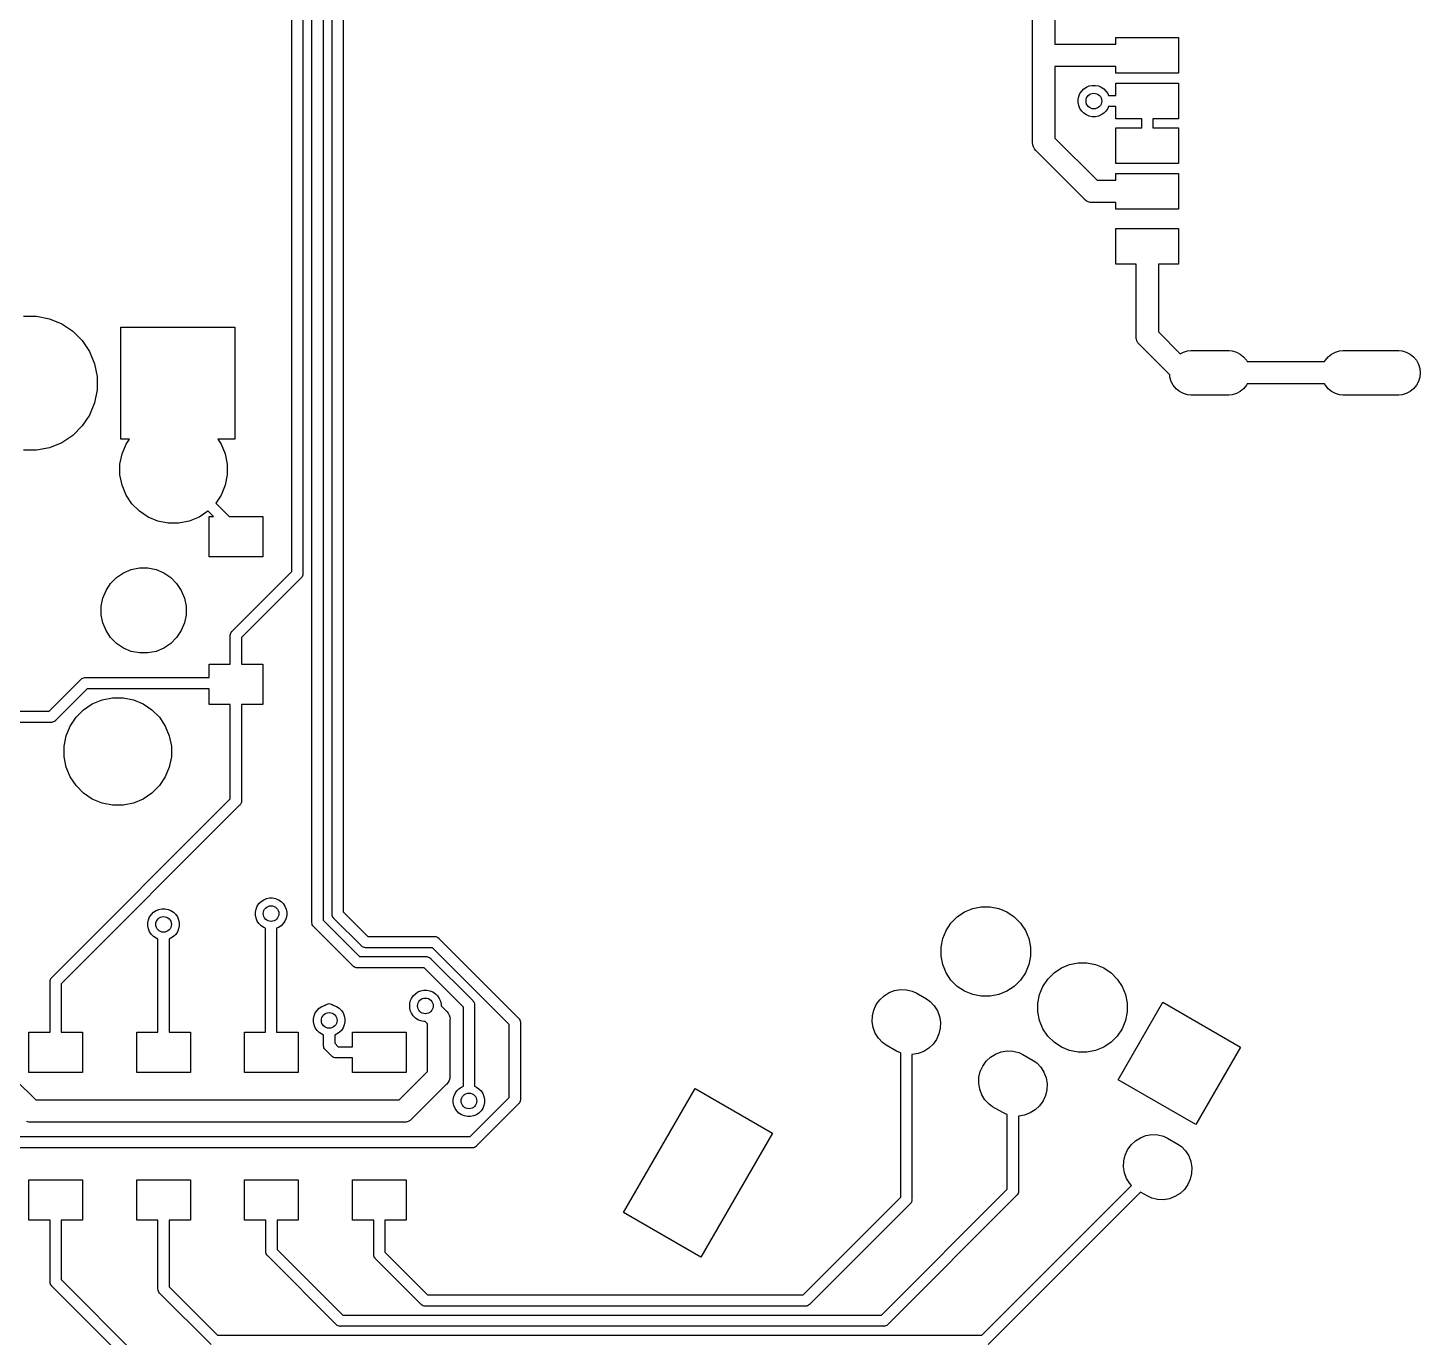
# Model space of a CAD drawing. Extents: x 70 to 347, y -163 to -55.
# Drawn here: x 315.99 to 347.12, y -140.78 to -111.51 of the extents above; entities that cross this region are included whole.
import ezdxf

# ---------------------------------------------------------------- set-up
doc = ezdxf.new("R2010")
doc.units = 0
doc.layers.add('BLACK', color=7, linetype='CONTINUOUS')

msp = doc.modelspace()

# ---------------------------------------------------------------- linework, layer by layer
at = {"layer": 'BLACK', "linetype": 'CONTINUOUS'}
for p, q in [((322.34, -131.506), (322.34, -92.8878)), ((322.59, -92.9334), (322.59, -131.46)), ((322.79, -131.32), (322.79, -93.0871)), ((323.04, -93.1328), (323.04, -131.274)), ((321.89, -123.662), (321.89, -95.7514)), ((322.14, -95.7057), (322.14, -123.708)), ((338.456, -112.166), (338.456, -110.057)), ((338.956, -110.149), (338.956, -111.878)), ((340.322, -111.878), (340.322, -111.728)), ((340.322, -111.728), (341.722, -111.728)), ((341.722, -111.728), (341.722, -112.528)), ((338.956, -111.878), (340.322, -111.878)), ((338.455, -112.178), (338.456, -112.166)), ((338.456, -112.191), (338.455, -112.178)), ((338.456, -114.066), (338.456, -112.191)), ((340.322, -112.378), (338.956, -112.378)), ((338.956, -112.378), (338.956, -113.975)), ((340.322, -112.528), (340.322, -112.378)), ((341.722, -112.528), (340.322, -112.528)), ((339.49, -113.046), (339.516, -112.983)), ((339.516, -112.983), (339.555, -112.925)), ((339.555, -112.925), (339.603, -112.877)), ((339.603, -112.877), (339.661, -112.838)), ((339.661, -112.838), (339.725, -112.812)), ((339.725, -112.812), (339.792, -112.798)), ((339.792, -112.798), (339.861, -112.798)), ((339.861, -112.798), (339.929, -112.812)), ((339.929, -112.812), (339.992, -112.838)), ((339.992, -112.838), (340.05, -112.877)), ((340.05, -112.877), (340.098, -112.925)), ((340.098, -112.925), (340.137, -112.983)), ((340.137, -112.983), (340.154, -113.023)), ((340.154, -113.023), (340.322, -113.023)), ((340.322, -113.023), (340.322, -112.748)), ((340.322, -112.748), (341.722, -112.748)), ((341.722, -112.748), (341.722, -113.548)), ((339.477, -113.114), (339.49, -113.046)), ((339.477, -113.183), (339.477, -113.114)), ((339.49, -113.251), (339.477, -113.183)), ((339.516, -113.314), (339.49, -113.251)), ((339.555, -113.372), (339.516, -113.314)), ((340.137, -113.314), (340.098, -113.372)), ((340.154, -113.273), (340.137, -113.314)), ((340.322, -113.273), (340.154, -113.273)), ((340.322, -113.548), (340.322, -113.273)), ((339.603, -113.42), (339.555, -113.372)), ((339.661, -113.459), (339.603, -113.42)), ((339.725, -113.485), (339.661, -113.459)), ((339.792, -113.498), (339.725, -113.485)), ((339.861, -113.498), (339.792, -113.498)), ((339.929, -113.485), (339.861, -113.498)), ((339.992, -113.459), (339.929, -113.485)), ((340.05, -113.42), (339.992, -113.459)), ((340.098, -113.372), (340.05, -113.42)), ((340.897, -113.548), (340.322, -113.548)), ((340.897, -113.748), (340.897, -113.548)), ((341.722, -113.548), (341.147, -113.548)), ((341.147, -113.548), (341.147, -113.748)), ((340.322, -114.548), (340.322, -113.748)), ((340.322, -113.748), (340.897, -113.748)), ((341.147, -113.748), (341.722, -113.748)), ((341.722, -113.748), (341.722, -114.548)), ((338.455, -114.078), (338.456, -114.066)), ((338.46, -114.127), (338.455, -114.078)), ((338.474, -114.174), (338.46, -114.127)), ((338.498, -114.218), (338.474, -114.174)), ((338.474, -114.174), (338.474, -114.174)), ((338.529, -114.256), (338.498, -114.218)), ((338.538, -114.264), (338.529, -114.256)), ((339.611, -115.337), (338.538, -114.264)), ((338.956, -113.975), (339.9, -114.918)), ((341.722, -114.548), (340.322, -114.548)), ((340.322, -114.918), (340.322, -114.768)), ((340.322, -114.768), (341.722, -114.768)), ((341.722, -114.768), (341.722, -115.568)), ((339.9, -114.918), (340.322, -114.918)), ((339.619, -115.346), (339.611, -115.337)), ((339.657, -115.377), (339.619, -115.346)), ((339.687, -115.394), (339.657, -115.377)), ((339.7, -115.401), (339.687, -115.394)), ((339.748, -115.415), (339.7, -115.401)), ((339.797, -115.42), (339.748, -115.415)), ((339.809, -115.418), (339.797, -115.42)), ((340.322, -115.418), (339.809, -115.418)), ((340.322, -115.568), (340.322, -115.418)), ((341.722, -115.568), (340.322, -115.568)), ((340.322, -116.798), (340.322, -115.998)), ((340.322, -115.998), (341.722, -115.998)), ((341.722, -115.998), (341.722, -116.798)), ((340.772, -116.798), (340.322, -116.798)), ((340.772, -118.4), (340.772, -116.798)), ((341.722, -116.798), (341.272, -116.798)), ((341.272, -116.798), (341.272, -118.308)), ((315.889, -117.956), (316.184, -117.956)), ((316.184, -117.956), (316.474, -118.014)), ((316.474, -118.014), (316.747, -118.127)), ((316.747, -118.127), (316.993, -118.291)), ((316.993, -118.291), (317.202, -118.5)), ((318.064, -120.706), (318.064, -118.206)), ((318.064, -118.206), (320.614, -118.206)), ((320.614, -118.206), (320.614, -120.706)), ((341.272, -118.308), (341.76, -118.796)), ((317.202, -118.5), (317.366, -118.746)), ((340.77, -118.412), (340.772, -118.4)), ((340.775, -118.461), (340.77, -118.412)), ((340.777, -118.466), (340.775, -118.461)), ((340.79, -118.508), (340.777, -118.466)), ((340.813, -118.551), (340.79, -118.508)), ((340.844, -118.59), (340.813, -118.551)), ((340.854, -118.597), (340.844, -118.59)), ((341.524, -119.267), (340.854, -118.597)), ((317.366, -118.746), (317.479, -119.019)), ((341.76, -118.796), (341.829, -118.759)), ((341.829, -118.759), (341.924, -118.731)), ((341.924, -118.731), (341.997, -118.723)), ((341.997, -118.723), (342.846, -118.723)), ((342.846, -118.723), (342.92, -118.731)), ((342.92, -118.731), (343.014, -118.759)), ((343.014, -118.759), (343.101, -118.806)), ((343.101, -118.806), (343.177, -118.868)), ((343.177, -118.868), (343.239, -118.944)), ((345.004, -118.944), (345.066, -118.868)), ((345.066, -118.868), (345.142, -118.806)), ((345.142, -118.806), (345.229, -118.759)), ((345.229, -118.759), (345.324, -118.731)), ((345.324, -118.731), (345.397, -118.723)), ((345.397, -118.723), (346.646, -118.723)), ((346.646, -118.723), (346.72, -118.731)), ((346.72, -118.731), (346.814, -118.759)), ((346.814, -118.759), (346.901, -118.806)), ((346.901, -118.806), (346.977, -118.868)), ((346.977, -118.868), (347.039, -118.944)), ((317.479, -119.019), (317.537, -119.308)), ((343.239, -118.944), (343.255, -118.973)), ((343.255, -118.973), (344.988, -118.973)), ((344.988, -118.973), (345.004, -118.944)), ((347.039, -118.944), (347.086, -119.031)), ((347.086, -119.031), (347.114, -119.125)), ((347.114, -119.125), (347.124, -119.223)), ((347.124, -119.223), (347.114, -119.321)), ((317.537, -119.308), (317.537, -119.604)), ((341.529, -119.321), (341.524, -119.267)), ((341.557, -119.416), (341.529, -119.321)), ((341.604, -119.503), (341.557, -119.416)), ((341.666, -119.579), (341.604, -119.503)), ((343.239, -119.503), (343.177, -119.579)), ((343.255, -119.473), (343.239, -119.503)), ((344.988, -119.473), (343.255, -119.473)), ((345.004, -119.503), (344.988, -119.473)), ((345.066, -119.579), (345.004, -119.503)), ((347.039, -119.503), (346.977, -119.579)), ((347.086, -119.416), (347.039, -119.503)), ((347.114, -119.321), (347.086, -119.416)), ((317.537, -119.604), (317.479, -119.894)), ((341.742, -119.641), (341.666, -119.579)), ((341.829, -119.688), (341.742, -119.641)), ((341.924, -119.716), (341.829, -119.688)), ((341.997, -119.723), (341.924, -119.716)), ((342.846, -119.723), (341.997, -119.723)), ((342.92, -119.716), (342.846, -119.723)), ((343.014, -119.688), (342.92, -119.716)), ((343.101, -119.641), (343.014, -119.688)), ((343.177, -119.579), (343.101, -119.641)), ((345.142, -119.641), (345.066, -119.579)), ((345.229, -119.688), (345.142, -119.641)), ((345.324, -119.716), (345.229, -119.688)), ((345.397, -119.723), (345.324, -119.716)), ((346.646, -119.723), (345.397, -119.723)), ((346.72, -119.716), (346.646, -119.723)), ((346.814, -119.688), (346.72, -119.716)), ((346.901, -119.641), (346.814, -119.688)), ((346.977, -119.579), (346.901, -119.641)), ((317.366, -120.167), (317.202, -120.412)), ((317.479, -119.894), (317.366, -120.167)), ((317.202, -120.412), (316.993, -120.621)), ((316.747, -120.785), (316.474, -120.899)), ((316.993, -120.621), (316.747, -120.785)), ((318.258, -120.706), (318.064, -120.706)), ((318.183, -120.818), (318.258, -120.706)), ((320.614, -120.706), (320.235, -120.706)), ((320.235, -120.706), (320.31, -120.818)), ((316.184, -120.956), (315.889, -120.956)), ((316.474, -120.899), (316.184, -120.956)), ((318.047, -121.268), (318.093, -121.036)), ((318.093, -121.036), (318.183, -120.818)), ((320.31, -120.818), (320.4, -121.036)), ((320.4, -121.036), (320.447, -121.268)), ((318.047, -121.504), (318.047, -121.268)), ((320.447, -121.268), (320.447, -121.504)), ((318.093, -121.736), (318.047, -121.504)), ((318.183, -121.955), (318.093, -121.736)), ((320.4, -121.736), (320.31, -121.955)), ((320.447, -121.504), (320.4, -121.736)), ((318.314, -122.151), (318.183, -121.955)), ((320.31, -121.955), (320.19, -122.134)), ((318.482, -122.318), (318.314, -122.151)), ((318.678, -122.45), (318.482, -122.318)), ((320.012, -122.318), (319.815, -122.45)), ((320.016, -122.314), (320.012, -122.318)), ((320.139, -122.436), (320.016, -122.314)), ((320.19, -122.134), (320.492, -122.436)), ((318.897, -122.54), (318.678, -122.45)), ((319.128, -122.586), (318.897, -122.54)), ((319.365, -122.586), (319.128, -122.586)), ((319.597, -122.54), (319.365, -122.586)), ((319.815, -122.45), (319.597, -122.54)), ((320.04, -123.336), (320.04, -122.436)), ((320.04, -122.436), (320.139, -122.436)), ((320.492, -122.436), (321.24, -122.436)), ((321.24, -122.436), (321.24, -123.336)), ((318.299, -123.623), (318.483, -123.586)), ((318.483, -123.586), (318.67, -123.586)), ((318.67, -123.586), (318.854, -123.623)), ((321.24, -123.336), (320.04, -123.336)), ((317.839, -123.931), (317.971, -123.798)), ((317.971, -123.798), (318.127, -123.694)), ((318.127, -123.694), (318.299, -123.623)), ((318.854, -123.623), (319.027, -123.694)), ((319.027, -123.694), (319.182, -123.798)), ((319.182, -123.798), (319.315, -123.931)), ((320.556, -124.996), (321.89, -123.662)), ((322.099, -123.806), (320.765, -125.14)), ((322.104, -123.802), (322.099, -123.806)), ((322.108, -123.798), (322.104, -123.802)), ((322.12, -123.783), (322.108, -123.798)), ((322.131, -123.762), (322.12, -123.783)), ((322.139, -123.738), (322.131, -123.762)), ((322.131, -123.762), (322.131, -123.762)), ((322.14, -123.72), (322.139, -123.738)), ((322.14, -123.708), (322.141, -123.714)), ((322.141, -123.714), (322.14, -123.72)), ((322.14, -123.72), (322.14, -123.72)), ((317.663, -124.259), (317.735, -124.086)), ((317.735, -124.086), (317.839, -123.931)), ((319.315, -123.931), (319.418, -124.086)), ((319.418, -124.086), (319.49, -124.259)), ((317.627, -124.443), (317.663, -124.259)), ((317.627, -124.63), (317.627, -124.443)), ((319.49, -124.259), (319.527, -124.443)), ((319.527, -124.443), (319.527, -124.63)), ((317.663, -124.813), (317.627, -124.63)), ((317.735, -124.986), (317.663, -124.813)), ((319.49, -124.813), (319.418, -124.986)), ((319.527, -124.63), (319.49, -124.813)), ((317.839, -125.142), (317.735, -124.986)), ((317.971, -125.274), (317.839, -125.142)), ((319.315, -125.142), (319.182, -125.274)), ((319.418, -124.986), (319.315, -125.142)), ((320.515, -125.089), (320.517, -125.064)), ((320.515, -125.095), (320.515, -125.089)), ((320.515, -125.736), (320.515, -125.095)), ((320.517, -125.064), (320.524, -125.041)), ((320.524, -125.041), (320.536, -125.019)), ((320.536, -125.019), (320.548, -125.005)), ((320.548, -125.005), (320.552, -125)), ((320.548, -125.005), (320.548, -125.005)), ((320.552, -125), (320.556, -124.996)), ((320.765, -125.14), (320.765, -125.736)), ((318.127, -125.378), (317.971, -125.274)), ((318.299, -125.45), (318.127, -125.378)), ((318.483, -125.486), (318.299, -125.45)), ((318.854, -125.45), (318.67, -125.486)), ((319.027, -125.378), (318.854, -125.45)), ((319.182, -125.274), (319.027, -125.378)), ((318.67, -125.486), (318.483, -125.486)), ((320.04, -126.036), (320.04, -125.736)), ((320.04, -125.736), (320.515, -125.736)), ((320.765, -125.736), (321.24, -125.736)), ((321.24, -125.736), (321.24, -126.636)), ((316.463, -126.786), (317.172, -126.077)), ((317.172, -126.077), (317.176, -126.072)), ((317.176, -126.072), (317.181, -126.068)), ((317.181, -126.068), (317.195, -126.057)), ((317.195, -126.057), (317.217, -126.045)), ((317.217, -126.045), (317.24, -126.038)), ((317.24, -126.038), (317.258, -126.036)), ((317.258, -126.036), (317.258, -126.036)), ((317.258, -126.036), (317.265, -126.036)), ((317.265, -126.036), (317.271, -126.036)), ((317.271, -126.036), (320.04, -126.036)), ((317.316, -126.286), (316.607, -126.995)), ((320.04, -126.286), (317.316, -126.286)), ((320.04, -126.636), (320.04, -126.286)), ((317.232, -126.754), (317.428, -126.623)), ((317.428, -126.623), (317.647, -126.532)), ((317.647, -126.532), (317.878, -126.486)), ((317.878, -126.486), (318.115, -126.486)), ((318.115, -126.486), (318.347, -126.532)), ((318.347, -126.532), (318.565, -126.623)), ((318.565, -126.623), (318.762, -126.754)), ((320.515, -126.636), (320.04, -126.636)), ((320.515, -128.745), (320.515, -126.636)), ((321.24, -126.636), (320.765, -126.636)), ((320.765, -126.636), (320.765, -128.791)), ((316.508, -127.036), (306.353, -127.036)), ((306.398, -126.786), (316.463, -126.786)), ((316.515, -127.037), (316.508, -127.036)), ((316.521, -127.036), (316.515, -127.037)), ((316.539, -127.034), (316.521, -127.036)), ((316.521, -127.036), (316.521, -127.036)), ((316.563, -127.027), (316.539, -127.034)), ((316.584, -127.016), (316.563, -127.027)), ((316.603, -127), (316.584, -127.016)), ((316.607, -126.995), (316.603, -127)), ((316.933, -127.118), (317.064, -126.921)), ((317.064, -126.921), (317.232, -126.754)), ((318.762, -126.754), (318.929, -126.921)), ((318.929, -126.921), (319.06, -127.118)), ((316.797, -127.568), (316.843, -127.336)), ((316.843, -127.336), (316.933, -127.118)), ((319.06, -127.118), (319.15, -127.336)), ((319.15, -127.336), (319.197, -127.568)), ((316.797, -127.804), (316.797, -127.568)), ((319.197, -127.568), (319.197, -127.804)), ((316.843, -128.036), (316.797, -127.804)), ((319.197, -127.804), (319.15, -128.036)), ((316.933, -128.255), (316.843, -128.036)), ((317.064, -128.451), (316.933, -128.255)), ((319.06, -128.255), (318.929, -128.451)), ((319.15, -128.036), (319.06, -128.255)), ((317.232, -128.618), (317.064, -128.451)), ((318.929, -128.451), (318.762, -128.618)), ((316.525, -132.736), (320.515, -128.745)), ((320.724, -128.89), (316.734, -132.881)), ((317.428, -128.75), (317.232, -128.618)), ((317.647, -128.84), (317.428, -128.75)), ((317.878, -128.886), (317.647, -128.84)), ((318.115, -128.886), (317.878, -128.886)), ((318.347, -128.84), (318.115, -128.886)), ((318.565, -128.75), (318.347, -128.84)), ((318.762, -128.618), (318.565, -128.75)), ((320.729, -128.886), (320.724, -128.89)), ((320.733, -128.881), (320.729, -128.886)), ((320.745, -128.867), (320.733, -128.881)), ((320.733, -128.881), (320.733, -128.881)), ((320.75, -128.857), (320.745, -128.867)), ((320.756, -128.845), (320.75, -128.857)), ((320.764, -128.822), (320.756, -128.845)), ((320.765, -128.803), (320.764, -128.822)), ((320.765, -128.791), (320.766, -128.797)), ((320.766, -128.797), (320.765, -128.803)), ((320.765, -128.803), (320.765, -128.803)), ((321.155, -131.088), (321.203, -131.039)), ((321.203, -131.039), (321.261, -131.001)), ((321.261, -131.001), (321.324, -130.975)), ((321.324, -130.975), (321.392, -130.961)), ((321.392, -130.961), (321.461, -130.961)), ((321.461, -130.961), (321.528, -130.975)), ((321.528, -130.975), (321.592, -131.001)), ((321.592, -131.001), (321.65, -131.039)), ((321.65, -131.039), (321.698, -131.088)), ((318.685, -131.45), (318.711, -131.387)), ((318.711, -131.387), (318.75, -131.329)), ((318.75, -131.329), (318.798, -131.28)), ((318.798, -131.28), (318.856, -131.242)), ((318.856, -131.242), (318.92, -131.216)), ((318.92, -131.216), (318.987, -131.202)), ((318.987, -131.202), (319.056, -131.202)), ((319.056, -131.202), (319.124, -131.216)), ((319.124, -131.216), (319.187, -131.242)), ((319.187, -131.242), (319.245, -131.28)), ((319.245, -131.28), (319.293, -131.329)), ((319.293, -131.329), (319.332, -131.387)), ((319.332, -131.387), (319.358, -131.45)), ((321.076, -131.277), (321.09, -131.209)), ((321.076, -131.346), (321.076, -131.277)), ((321.09, -131.413), (321.076, -131.346)), ((321.09, -131.209), (321.116, -131.145)), ((321.116, -131.145), (321.155, -131.088)), ((321.698, -131.088), (321.737, -131.145)), ((321.737, -131.145), (321.763, -131.209)), ((321.763, -131.209), (321.776, -131.277)), ((321.776, -131.346), (321.763, -131.413)), ((321.776, -131.277), (321.776, -131.346)), ((322.79, -131.326), (322.79, -131.32)), ((322.792, -131.35), (322.79, -131.326)), ((322.799, -131.374), (322.792, -131.35)), ((322.811, -131.396), (322.799, -131.374)), ((322.821, -131.408), (322.811, -131.396)), ((323.04, -131.274), (323.59, -131.823)), ((336.632, -131.523), (336.771, -131.384)), ((336.771, -131.384), (336.935, -131.274)), ((336.935, -131.274), (337.117, -131.199)), ((337.117, -131.199), (337.31, -131.16)), ((337.31, -131.16), (337.507, -131.16)), ((337.507, -131.16), (337.7, -131.199)), ((337.7, -131.199), (337.882, -131.274)), ((337.882, -131.274), (338.046, -131.384)), ((338.046, -131.384), (338.185, -131.523)), ((318.672, -131.518), (318.685, -131.45)), ((318.672, -131.587), (318.672, -131.518)), ((318.685, -131.654), (318.672, -131.587)), ((318.711, -131.718), (318.685, -131.654)), ((319.358, -131.654), (319.332, -131.718)), ((319.358, -131.45), (319.372, -131.518)), ((319.372, -131.587), (319.358, -131.654)), ((319.372, -131.518), (319.372, -131.587)), ((321.116, -131.477), (321.09, -131.413)), ((321.155, -131.534), (321.116, -131.477)), ((321.203, -131.583), (321.155, -131.534)), ((321.261, -131.621), (321.203, -131.583)), ((321.301, -131.638), (321.261, -131.621)), ((321.301, -133.961), (321.301, -131.638)), ((321.592, -131.621), (321.551, -131.638)), ((321.551, -131.638), (321.551, -133.961)), ((321.65, -131.583), (321.592, -131.621)), ((321.698, -131.534), (321.65, -131.583)), ((321.737, -131.477), (321.698, -131.534)), ((321.763, -131.413), (321.737, -131.477)), ((322.34, -131.512), (322.34, -131.506)), ((322.342, -131.537), (322.34, -131.512)), ((322.349, -131.56), (322.342, -131.537)), ((322.361, -131.582), (322.349, -131.56)), ((322.373, -131.596), (322.361, -131.582)), ((322.377, -131.601), (322.373, -131.596)), ((322.381, -131.605), (322.377, -131.601)), ((323.259, -132.483), (322.381, -131.605)), ((322.59, -131.46), (323.403, -132.273)), ((322.827, -131.415), (322.821, -131.408)), ((322.831, -131.419), (322.827, -131.415)), ((323.445, -132.033), (322.831, -131.419)), ((336.447, -131.869), (336.522, -131.687)), ((336.522, -131.687), (336.632, -131.523)), ((338.185, -131.523), (338.295, -131.687)), ((338.295, -131.687), (338.37, -131.869)), ((318.75, -131.775), (318.711, -131.718)), ((318.798, -131.824), (318.75, -131.775)), ((318.856, -131.862), (318.798, -131.824)), ((318.897, -131.879), (318.856, -131.862)), ((318.897, -133.961), (318.897, -131.879)), ((319.187, -131.862), (319.147, -131.879)), ((319.147, -131.879), (319.147, -133.961)), ((319.245, -131.824), (319.187, -131.862)), ((319.293, -131.775), (319.245, -131.824)), ((319.332, -131.718), (319.293, -131.775)), ((323.59, -131.823), (325.081, -131.823)), ((325.081, -131.823), (325.087, -131.823)), ((325.087, -131.823), (325.093, -131.823)), ((325.093, -131.823), (325.111, -131.825)), ((325.111, -131.825), (325.112, -131.825)), ((325.112, -131.825), (325.135, -131.832)), ((325.135, -131.832), (325.157, -131.844)), ((325.157, -131.844), (325.171, -131.856)), ((325.171, -131.856), (325.176, -131.86)), ((325.176, -131.86), (325.18, -131.864)), ((325.18, -131.864), (326.961, -133.646)), ((336.409, -132.062), (336.447, -131.869)), ((338.37, -131.869), (338.409, -132.062)), ((323.403, -132.273), (324.894, -132.273)), ((323.449, -132.037), (323.445, -132.033)), ((323.454, -132.041), (323.449, -132.037)), ((323.468, -132.053), (323.454, -132.041)), ((323.454, -132.041), (323.454, -132.041)), ((323.49, -132.064), (323.468, -132.053)), ((323.513, -132.072), (323.49, -132.064)), ((323.538, -132.074), (323.513, -132.072)), ((323.544, -132.073), (323.538, -132.074)), ((325.035, -132.073), (323.544, -132.073)), ((324.894, -132.273), (324.901, -132.273)), ((324.901, -132.273), (324.907, -132.273)), ((324.907, -132.273), (324.907, -132.273)), ((324.907, -132.273), (324.925, -132.275)), ((324.925, -132.275), (324.949, -132.282)), ((324.949, -132.282), (324.97, -132.294)), ((324.97, -132.294), (324.989, -132.31)), ((324.989, -132.31), (324.993, -132.314)), ((324.993, -132.314), (325.936, -133.257)), ((326.752, -133.79), (325.035, -132.073)), ((336.409, -132.259), (336.409, -132.062)), ((336.447, -132.452), (336.409, -132.259)), ((338.409, -132.259), (338.37, -132.452)), ((338.409, -132.062), (338.409, -132.259)), ((323.263, -132.487), (323.259, -132.483)), ((323.268, -132.491), (323.263, -132.487)), ((323.276, -132.498), (323.268, -132.491)), ((323.268, -132.491), (323.268, -132.491)), ((323.282, -132.503), (323.276, -132.498)), ((323.304, -132.514), (323.282, -132.503)), ((323.327, -132.522), (323.304, -132.514)), ((323.345, -132.523), (323.327, -132.522)), ((323.352, -132.524), (323.345, -132.523)), ((323.345, -132.523), (323.345, -132.523)), ((323.358, -132.523), (323.352, -132.524)), ((324.849, -132.523), (323.358, -132.523)), ((325.727, -133.401), (324.849, -132.523)), ((336.522, -132.634), (336.447, -132.452)), ((336.632, -132.798), (336.522, -132.634)), ((338.295, -132.634), (338.185, -132.798)), ((338.37, -132.452), (338.295, -132.634)), ((338.797, -132.773), (338.936, -132.634)), ((338.936, -132.634), (339.1, -132.524)), ((339.1, -132.524), (339.282, -132.449)), ((339.282, -132.449), (339.475, -132.41)), ((339.475, -132.41), (339.672, -132.41)), ((339.672, -132.41), (339.865, -132.449)), ((339.865, -132.449), (340.047, -132.524)), ((340.047, -132.524), (340.211, -132.634)), ((340.211, -132.634), (340.35, -132.773)), ((316.483, -132.829), (316.485, -132.804)), ((316.484, -132.835), (316.483, -132.829)), ((316.484, -133.961), (316.484, -132.835)), ((316.485, -132.804), (316.493, -132.781)), ((316.493, -132.781), (316.504, -132.759)), ((316.504, -132.759), (316.516, -132.745)), ((316.516, -132.745), (316.52, -132.74)), ((316.516, -132.745), (316.516, -132.745)), ((316.52, -132.74), (316.525, -132.736)), ((316.734, -132.881), (316.734, -133.961)), ((336.771, -132.937), (336.632, -132.798)), ((336.935, -133.047), (336.771, -132.937)), ((338.046, -132.937), (337.882, -133.047)), ((338.185, -132.798), (338.046, -132.937)), ((338.612, -133.119), (338.687, -132.937)), ((338.687, -132.937), (338.797, -132.773)), ((340.35, -132.773), (340.46, -132.937)), ((340.46, -132.937), (340.535, -133.119)), ((324.54, -133.271), (324.566, -133.208)), ((324.566, -133.208), (324.605, -133.15)), ((324.605, -133.15), (324.653, -133.102)), ((324.653, -133.102), (324.711, -133.063)), ((324.711, -133.063), (324.775, -133.037)), ((324.775, -133.037), (324.842, -133.023)), ((324.842, -133.023), (324.911, -133.023)), ((324.911, -133.023), (324.979, -133.037)), ((324.979, -133.037), (325.042, -133.063)), ((325.042, -133.063), (325.1, -133.102)), ((325.1, -133.102), (325.148, -133.15)), ((325.148, -133.15), (325.187, -133.208)), ((325.187, -133.208), (325.213, -133.271)), ((325.936, -133.257), (325.94, -133.261)), ((325.94, -133.261), (325.944, -133.265)), ((325.944, -133.265), (325.944, -133.265)), ((325.944, -133.265), (325.951, -133.274)), ((334.96, -133.345), (335.038, -133.237)), ((335.038, -133.237), (335.135, -133.146)), ((335.135, -133.146), (335.248, -133.076)), ((335.248, -133.076), (335.372, -133.029)), ((335.372, -133.029), (335.503, -133.007)), ((335.503, -133.007), (335.636, -133.012)), ((335.636, -133.012), (335.766, -133.042)), ((335.766, -133.042), (335.856, -133.083)), ((335.856, -133.083), (336.087, -133.216)), ((336.087, -133.216), (336.168, -133.274)), ((337.117, -133.122), (336.935, -133.047)), ((337.31, -133.16), (337.117, -133.122)), ((337.507, -133.16), (337.31, -133.16)), ((337.7, -133.122), (337.507, -133.16)), ((337.882, -133.047), (337.7, -133.122)), ((338.574, -133.312), (338.612, -133.119)), ((340.535, -133.119), (340.574, -133.312)), ((322.39, -133.596), (322.416, -133.532)), ((322.416, -133.532), (322.455, -133.475)), ((322.455, -133.475), (322.503, -133.426)), ((322.503, -133.426), (322.561, -133.388)), ((322.561, -133.388), (322.624, -133.362)), ((322.624, -133.362), (322.638, -133.359)), ((322.638, -133.359), (322.657, -133.344)), ((322.657, -133.344), (322.678, -133.332)), ((322.678, -133.332), (322.702, -133.325)), ((322.702, -133.325), (322.726, -133.323)), ((322.726, -133.323), (322.751, -133.325)), ((322.751, -133.325), (322.774, -133.332)), ((322.774, -133.332), (322.796, -133.344)), ((322.796, -133.344), (322.815, -133.359)), ((322.815, -133.359), (322.828, -133.362)), ((322.828, -133.362), (322.892, -133.388)), ((322.892, -133.388), (322.95, -133.426)), ((322.95, -133.426), (322.998, -133.475)), ((322.998, -133.475), (323.037, -133.532)), ((323.037, -133.532), (323.063, -133.596)), ((324.527, -133.339), (324.54, -133.271)), ((324.527, -133.408), (324.527, -133.339)), ((324.54, -133.476), (324.527, -133.408)), ((324.566, -133.539), (324.54, -133.476)), ((324.605, -133.597), (324.566, -133.539)), ((325.213, -133.271), (325.227, -133.339)), ((325.227, -133.339), (325.227, -133.37)), ((325.227, -133.37), (325.345, -133.488)), ((325.345, -133.488), (325.354, -133.496)), ((325.354, -133.496), (325.385, -133.534)), ((325.385, -133.534), (325.403, -133.567)), ((325.403, -133.567), (325.409, -133.577)), ((325.409, -133.577), (325.423, -133.624)), ((325.727, -135.171), (325.727, -133.401)), ((325.951, -133.274), (325.956, -133.28)), ((325.956, -133.28), (325.968, -133.301)), ((325.968, -133.301), (325.975, -133.325)), ((325.975, -133.325), (325.977, -133.343)), ((325.977, -133.343), (325.977, -133.343)), ((325.977, -133.343), (325.977, -133.349)), ((325.977, -133.349), (325.977, -133.356)), ((325.977, -133.356), (325.977, -135.171)), ((334.875, -133.595), (334.905, -133.466)), ((334.905, -133.466), (334.96, -133.345)), ((336.168, -133.274), (336.259, -133.371)), ((336.259, -133.371), (336.329, -133.484)), ((336.329, -133.484), (336.376, -133.608)), ((338.574, -133.509), (338.574, -133.312)), ((338.612, -133.702), (338.574, -133.509)), ((340.373, -135.026), (341.373, -133.294)), ((340.574, -133.509), (340.535, -133.702)), ((340.574, -133.312), (340.574, -133.509)), ((341.373, -133.294), (343.105, -134.294)), ((322.376, -133.664), (322.39, -133.596)), ((322.376, -133.733), (322.376, -133.664)), ((322.39, -133.8), (322.376, -133.733)), ((322.416, -133.864), (322.39, -133.8)), ((322.455, -133.921), (322.416, -133.864)), ((323.037, -133.864), (322.998, -133.921)), ((323.063, -133.8), (323.037, -133.864)), ((323.063, -133.596), (323.076, -133.664)), ((323.076, -133.733), (323.063, -133.8)), ((323.076, -133.664), (323.076, -133.733)), ((324.653, -133.645), (324.605, -133.597)), ((324.711, -133.684), (324.653, -133.645)), ((324.775, -133.71), (324.711, -133.684)), ((324.842, -133.723), (324.775, -133.71)), ((324.873, -133.723), (324.842, -133.723)), ((324.927, -133.777), (324.873, -133.723)), ((324.927, -134.839), (324.927, -133.777)), ((325.423, -133.624), (325.428, -133.673)), ((325.428, -133.673), (325.427, -133.686)), ((325.427, -133.686), (325.427, -134.93)), ((326.752, -135.42), (326.752, -133.79)), ((326.961, -133.646), (326.966, -133.65)), ((326.966, -133.65), (326.97, -133.654)), ((326.97, -133.654), (326.981, -133.669)), ((326.981, -133.669), (326.987, -133.679)), ((326.987, -133.679), (326.993, -133.69)), ((326.993, -133.69), (327, -133.714)), ((327, -133.714), (327.002, -133.732)), ((327.002, -133.732), (327.002, -133.732)), ((327.002, -133.732), (327.003, -133.738)), ((327.003, -133.738), (327.002, -133.745)), ((327.002, -133.745), (327.002, -135.466)), ((334.871, -133.728), (334.875, -133.595)), ((334.892, -133.86), (334.871, -133.728)), ((334.939, -133.984), (334.892, -133.86)), ((336.393, -133.873), (336.363, -134.002)), ((336.376, -133.608), (336.398, -133.74)), ((336.398, -133.74), (336.393, -133.873)), ((338.687, -133.884), (338.612, -133.702)), ((338.797, -134.048), (338.687, -133.884)), ((340.46, -133.884), (340.35, -134.048)), ((340.535, -133.702), (340.46, -133.884)), ((316.009, -134.861), (316.009, -133.961)), ((316.009, -133.961), (316.484, -133.961)), ((316.734, -133.961), (317.209, -133.961)), ((317.209, -133.961), (317.209, -134.861)), ((318.422, -134.861), (318.422, -133.961)), ((318.422, -133.961), (318.897, -133.961)), ((319.147, -133.961), (319.622, -133.961)), ((319.622, -133.961), (319.622, -134.861)), ((320.835, -134.861), (320.835, -133.961)), ((320.835, -133.961), (321.301, -133.961)), ((321.551, -133.961), (322.035, -133.961)), ((322.035, -133.961), (322.035, -134.861)), ((322.503, -133.97), (322.455, -133.921)), ((322.561, -134.008), (322.503, -133.97)), ((322.601, -134.025), (322.561, -134.008)), ((322.601, -134.255), (322.601, -134.025)), ((322.892, -134.008), (322.851, -134.025)), ((322.851, -134.025), (322.851, -134.209)), ((322.95, -133.97), (322.892, -134.008)), ((322.998, -133.921), (322.95, -133.97)), ((323.248, -134.286), (323.248, -133.961)), ((323.248, -133.961), (324.448, -133.961)), ((324.448, -133.961), (324.448, -134.861)), ((335.009, -134.097), (334.939, -133.984)), ((335.1, -134.194), (335.009, -134.097)), ((335.181, -134.252), (335.1, -134.194)), ((336.308, -134.123), (336.231, -134.231)), ((336.363, -134.002), (336.308, -134.123)), ((338.936, -134.187), (338.797, -134.048)), ((339.1, -134.297), (338.936, -134.187)), ((340.211, -134.187), (340.047, -134.297)), ((340.35, -134.048), (340.211, -134.187)), ((322.601, -134.261), (322.601, -134.255)), ((322.601, -134.267), (322.601, -134.261)), ((322.603, -134.286), (322.601, -134.267)), ((322.601, -134.267), (322.601, -134.267)), ((322.61, -134.309), (322.603, -134.286)), ((322.622, -134.331), (322.61, -134.309)), ((322.638, -134.35), (322.622, -134.331)), ((322.642, -134.354), (322.638, -134.35)), ((322.784, -134.495), (322.642, -134.354)), ((322.788, -134.5), (322.784, -134.495)), ((322.792, -134.504), (322.788, -134.5)), ((322.807, -134.516), (322.792, -134.504)), ((322.792, -134.504), (322.792, -134.504)), ((322.851, -134.209), (322.928, -134.286)), ((322.928, -134.286), (323.248, -134.286)), ((335.412, -134.385), (335.181, -134.252)), ((335.503, -134.426), (335.412, -134.385)), ((335.509, -134.428), (335.503, -134.426)), ((335.509, -137.652), (335.509, -134.428)), ((335.765, -134.461), (335.759, -134.461)), ((335.759, -134.461), (335.759, -137.697)), ((335.896, -134.439), (335.765, -134.461)), ((336.021, -134.392), (335.896, -134.439)), ((336.134, -134.322), (336.021, -134.392)), ((336.231, -134.231), (336.134, -134.322)), ((337.516, -134.521), (337.629, -134.451)), ((337.629, -134.451), (337.754, -134.404)), ((337.754, -134.404), (337.885, -134.382)), ((337.885, -134.382), (338.018, -134.387)), ((338.018, -134.387), (338.147, -134.417)), ((338.147, -134.417), (338.238, -134.458)), ((338.238, -134.458), (338.468, -134.591)), ((339.282, -134.372), (339.1, -134.297)), ((339.475, -134.41), (339.282, -134.372)), ((339.672, -134.41), (339.475, -134.41)), ((339.865, -134.372), (339.672, -134.41)), ((340.047, -134.297), (339.865, -134.372)), ((343.105, -134.294), (342.105, -136.026)), ((322.826, -134.526), (322.807, -134.516)), ((322.828, -134.527), (322.826, -134.526)), ((322.852, -134.534), (322.828, -134.527)), ((322.87, -134.536), (322.852, -134.534)), ((322.876, -134.537), (322.87, -134.536)), ((322.87, -134.536), (322.87, -134.536)), ((322.883, -134.536), (322.876, -134.537)), ((323.248, -134.536), (322.883, -134.536)), ((323.248, -134.861), (323.248, -134.536)), ((337.287, -134.841), (337.342, -134.72)), ((337.342, -134.72), (337.419, -134.612)), ((337.419, -134.612), (337.516, -134.521)), ((338.468, -134.591), (338.549, -134.649)), ((338.549, -134.649), (338.64, -134.746)), ((338.64, -134.746), (338.711, -134.859)), ((315.722, -135.031), (316.164, -135.473)), ((317.209, -134.861), (316.009, -134.861)), ((319.622, -134.861), (318.422, -134.861)), ((322.035, -134.861), (320.835, -134.861)), ((324.448, -134.861), (323.248, -134.861)), ((324.292, -135.473), (324.927, -134.839)), ((325.345, -135.128), (324.581, -135.892)), ((325.354, -135.12), (325.345, -135.128)), ((325.385, -135.082), (325.354, -135.12)), ((325.409, -135.038), (325.385, -135.082)), ((325.423, -134.991), (325.409, -135.038)), ((325.427, -134.954), (325.423, -134.991)), ((325.427, -134.93), (325.428, -134.942)), ((325.428, -134.942), (325.427, -134.954)), ((325.427, -134.954), (325.427, -134.954)), ((337.252, -135.103), (337.257, -134.97)), ((337.274, -135.235), (337.252, -135.103)), ((337.257, -134.97), (337.287, -134.841)), ((338.711, -134.859), (338.757, -134.983)), ((338.757, -134.983), (338.779, -135.115)), ((338.779, -135.115), (338.775, -135.248)), ((342.105, -136.026), (340.373, -135.026)), ((325.502, -135.464), (325.515, -135.396)), ((325.515, -135.396), (325.541, -135.333)), ((325.541, -135.333), (325.58, -135.275)), ((325.58, -135.275), (325.628, -135.227)), ((325.628, -135.227), (325.686, -135.188)), ((325.686, -135.188), (325.727, -135.171)), ((325.877, -136.295), (326.752, -135.42)), ((325.977, -135.171), (326.017, -135.188)), ((326.017, -135.188), (326.075, -135.227)), ((326.075, -135.227), (326.123, -135.275)), ((326.123, -135.275), (326.162, -135.333)), ((326.162, -135.333), (326.188, -135.396)), ((326.188, -135.396), (326.202, -135.464)), ((329.308, -137.991), (330.908, -135.22)), ((330.908, -135.22), (332.64, -136.22)), ((337.321, -135.359), (337.274, -135.235)), ((337.391, -135.472), (337.321, -135.359)), ((338.745, -135.377), (338.69, -135.498)), ((338.775, -135.248), (338.745, -135.377)), ((316.164, -135.473), (324.292, -135.473)), ((325.502, -135.533), (325.502, -135.464)), ((325.515, -135.601), (325.502, -135.533)), ((325.541, -135.664), (325.515, -135.601)), ((325.58, -135.722), (325.541, -135.664)), ((325.628, -135.77), (325.58, -135.722)), ((326.961, -135.565), (326.022, -136.504)), ((326.123, -135.722), (326.075, -135.77)), ((326.162, -135.664), (326.123, -135.722)), ((326.188, -135.601), (326.162, -135.664)), ((326.202, -135.533), (326.188, -135.601)), ((326.202, -135.464), (326.202, -135.533)), ((326.966, -135.561), (326.961, -135.565)), ((326.97, -135.556), (326.966, -135.561)), ((326.981, -135.542), (326.97, -135.556)), ((326.97, -135.556), (326.97, -135.556)), ((326.993, -135.52), (326.981, -135.542)), ((326.996, -135.51), (326.993, -135.52)), ((327, -135.497), (326.996, -135.51)), ((327.002, -135.478), (327, -135.497)), ((327.002, -135.466), (327.003, -135.472)), ((327.003, -135.472), (327.002, -135.478)), ((327.002, -135.478), (327.002, -135.478)), ((337.482, -135.569), (337.391, -135.472)), ((337.563, -135.627), (337.482, -135.569)), ((337.793, -135.76), (337.563, -135.627)), ((338.515, -135.697), (338.402, -135.767)), ((338.612, -135.606), (338.515, -135.697)), ((338.69, -135.498), (338.612, -135.606)), ((316.012, -135.97), (315.965, -135.956)), ((316.049, -135.973), (316.012, -135.97)), ((316.061, -135.975), (316.049, -135.973)), ((316.049, -135.973), (316.049, -135.973)), ((316.073, -135.973), (316.061, -135.975)), ((324.383, -135.973), (316.073, -135.973)), ((324.395, -135.975), (324.383, -135.973)), ((324.444, -135.97), (324.395, -135.975)), ((324.491, -135.956), (324.444, -135.97)), ((324.444, -135.97), (324.444, -135.97)), ((324.535, -135.932), (324.491, -135.956)), ((324.573, -135.901), (324.535, -135.932)), ((324.581, -135.892), (324.573, -135.901)), ((325.686, -135.809), (325.628, -135.77)), ((325.75, -135.835), (325.686, -135.809)), ((325.817, -135.848), (325.75, -135.835)), ((325.886, -135.848), (325.817, -135.848)), ((325.954, -135.835), (325.886, -135.848)), ((326.017, -135.809), (325.954, -135.835)), ((326.075, -135.77), (326.017, -135.809)), ((337.884, -135.801), (337.793, -135.76)), ((337.891, -135.803), (337.884, -135.801)), ((337.891, -137.47), (337.891, -135.803)), ((338.147, -135.836), (338.141, -135.836)), ((338.141, -135.836), (338.141, -137.516)), ((338.278, -135.814), (338.147, -135.836)), ((338.402, -135.767), (338.278, -135.814)), ((313.633, -136.295), (325.877, -136.295)), ((332.64, -136.22), (331.04, -138.991)), ((340.755, -136.391), (340.868, -136.321)), ((340.868, -136.321), (340.992, -136.274)), ((340.992, -136.274), (341.124, -136.252)), ((341.124, -136.252), (341.257, -136.257)), ((341.257, -136.257), (341.386, -136.287)), ((341.386, -136.287), (341.477, -136.328)), ((341.477, -136.328), (341.707, -136.461)), ((325.923, -136.545), (313.679, -136.545)), ((325.929, -136.546), (325.923, -136.545)), ((325.935, -136.545), (325.929, -136.546)), ((325.954, -136.543), (325.935, -136.545)), ((325.935, -136.545), (325.935, -136.545)), ((325.977, -136.536), (325.954, -136.543)), ((325.999, -136.524), (325.977, -136.536)), ((326.018, -136.509), (325.999, -136.524)), ((326.022, -136.504), (326.018, -136.509)), ((340.526, -136.711), (340.581, -136.59)), ((340.581, -136.59), (340.658, -136.482)), ((340.658, -136.482), (340.755, -136.391)), ((341.707, -136.461), (341.788, -136.519)), ((341.788, -136.519), (341.879, -136.616)), ((341.879, -136.616), (341.95, -136.729)), ((340.491, -136.973), (340.496, -136.84)), ((340.513, -137.105), (340.491, -136.973)), ((340.496, -136.84), (340.526, -136.711)), ((341.95, -136.729), (341.996, -136.853)), ((341.996, -136.853), (342.018, -136.985)), ((342.018, -136.985), (342.014, -137.118)), ((316.009, -138.161), (316.009, -137.261)), ((316.009, -137.261), (317.209, -137.261)), ((317.209, -137.261), (317.209, -138.161)), ((318.422, -138.161), (318.422, -137.261)), ((318.422, -137.261), (319.622, -137.261)), ((319.622, -137.261), (319.622, -138.161)), ((320.835, -138.161), (320.835, -137.261)), ((320.835, -137.261), (322.035, -137.261)), ((322.035, -137.261), (322.035, -138.161)), ((323.248, -138.161), (323.248, -137.261)), ((323.248, -137.261), (324.448, -137.261)), ((324.448, -137.261), (324.448, -138.161)), ((340.56, -137.229), (340.513, -137.105)), ((340.63, -137.342), (340.56, -137.229)), ((341.983, -137.247), (341.929, -137.368)), ((342.014, -137.118), (341.983, -137.247)), ((335.075, -140.286), (337.891, -137.47)), ((338.1, -137.615), (335.219, -140.495)), ((337.321, -140.736), (340.671, -137.386)), ((340.873, -137.538), (337.465, -140.945)), ((338.104, -137.611), (338.1, -137.615)), ((338.108, -137.606), (338.104, -137.611)), ((338.12, -137.592), (338.108, -137.606)), ((338.108, -137.606), (338.108, -137.606)), ((338.122, -137.588), (338.12, -137.592)), ((338.132, -137.57), (338.122, -137.588)), ((338.139, -137.546), (338.132, -137.57)), ((338.141, -137.528), (338.139, -137.546)), ((338.141, -137.516), (338.141, -137.522)), ((338.141, -137.522), (338.141, -137.528)), ((338.141, -137.528), (338.141, -137.528)), ((340.671, -137.386), (340.63, -137.342)), ((341.032, -137.63), (340.873, -137.538)), ((341.754, -137.567), (341.641, -137.637)), ((341.851, -137.476), (341.754, -137.567)), ((341.929, -137.368), (341.851, -137.476)), ((333.325, -139.836), (335.509, -137.652)), ((335.718, -137.796), (333.469, -140.045)), ((335.723, -137.792), (335.718, -137.796)), ((335.727, -137.788), (335.723, -137.792)), ((335.739, -137.773), (335.727, -137.788)), ((335.75, -137.752), (335.739, -137.773)), ((335.753, -137.742), (335.75, -137.752)), ((335.757, -137.728), (335.753, -137.742)), ((335.759, -137.71), (335.757, -137.728)), ((335.759, -137.697), (335.76, -137.703)), ((335.76, -137.703), (335.759, -137.71)), ((335.759, -137.71), (335.759, -137.71)), ((341.123, -137.671), (341.032, -137.63)), ((341.253, -137.701), (341.123, -137.671)), ((341.386, -137.706), (341.253, -137.701)), ((341.517, -137.684), (341.386, -137.706)), ((341.641, -137.637), (341.517, -137.684)), ((316.484, -138.161), (316.009, -138.161)), ((316.484, -139.537), (316.484, -138.161)), ((317.209, -138.161), (316.734, -138.161)), ((316.734, -138.161), (316.734, -139.492)), ((318.897, -138.161), (318.422, -138.161)), ((318.897, -139.7), (318.897, -138.161)), ((319.622, -138.161), (319.147, -138.161)), ((319.147, -138.161), (319.147, -139.655)), ((321.31, -138.161), (320.835, -138.161)), ((321.31, -138.863), (321.31, -138.161)), ((322.035, -138.161), (321.56, -138.161)), ((321.56, -138.161), (321.56, -138.818)), ((323.723, -138.161), (323.248, -138.161)), ((323.723, -138.926), (323.723, -138.161)), ((324.448, -138.161), (323.973, -138.161)), ((323.973, -138.161), (323.973, -138.881)), ((331.04, -138.991), (329.308, -137.991)), ((321.309, -138.869), (321.31, -138.863)), ((321.311, -138.894), (321.309, -138.869)), ((321.56, -138.818), (323.028, -140.286)), ((321.319, -138.917), (321.311, -138.894)), ((321.33, -138.939), (321.319, -138.917)), ((321.342, -138.953), (321.33, -138.939)), ((321.346, -138.958), (321.342, -138.953)), ((321.351, -138.962), (321.346, -138.958)), ((322.884, -140.495), (321.351, -138.962)), ((323.722, -138.932), (323.723, -138.926)), ((323.723, -138.939), (323.722, -138.932)), ((323.724, -138.957), (323.723, -138.939)), ((323.723, -138.939), (323.723, -138.939)), ((323.732, -138.98), (323.724, -138.957)), ((323.743, -139.002), (323.732, -138.98)), ((323.759, -139.021), (323.743, -139.002)), ((323.764, -139.025), (323.759, -139.021)), ((324.784, -140.045), (323.764, -139.025)), ((323.973, -138.881), (324.928, -139.836)), ((316.734, -139.492), (318.428, -141.186)), ((316.483, -139.543), (316.484, -139.537)), ((316.485, -139.568), (316.483, -139.543)), ((316.493, -139.591), (316.485, -139.568)), ((316.504, -139.613), (316.493, -139.591)), ((316.514, -139.625), (316.504, -139.613)), ((316.52, -139.632), (316.514, -139.625)), ((316.525, -139.636), (316.52, -139.632)), ((318.284, -141.395), (316.525, -139.636)), ((318.896, -139.706), (318.897, -139.7)), ((318.897, -139.713), (318.896, -139.706)), ((318.898, -139.731), (318.897, -139.713)), ((318.897, -139.713), (318.897, -139.713)), ((318.906, -139.754), (318.898, -139.731)), ((318.917, -139.776), (318.906, -139.754)), ((318.933, -139.795), (318.917, -139.776)), ((318.938, -139.799), (318.933, -139.795)), ((320.084, -140.945), (318.938, -139.799)), ((319.147, -139.655), (320.228, -140.736)), ((324.788, -140.05), (324.784, -140.045)), ((324.792, -140.054), (324.788, -140.05)), ((324.807, -140.066), (324.792, -140.054)), ((324.792, -140.054), (324.792, -140.054)), ((324.828, -140.077), (324.807, -140.066)), ((324.852, -140.084), (324.828, -140.077)), ((324.87, -140.086), (324.852, -140.084)), ((324.876, -140.087), (324.87, -140.086)), ((324.87, -140.086), (324.87, -140.086)), ((324.882, -140.086), (324.876, -140.087)), ((333.37, -140.086), (324.882, -140.086)), ((324.928, -139.836), (333.325, -139.836)), ((333.376, -140.087), (333.37, -140.086)), ((333.383, -140.086), (333.376, -140.087)), ((333.401, -140.084), (333.383, -140.086)), ((333.383, -140.086), (333.383, -140.086)), ((333.424, -140.077), (333.401, -140.084)), ((333.446, -140.066), (333.424, -140.077)), ((333.465, -140.05), (333.446, -140.066)), ((333.469, -140.045), (333.465, -140.05)), ((323.028, -140.286), (335.075, -140.286)), ((320.228, -140.736), (337.321, -140.736)), ((322.888, -140.5), (322.884, -140.495)), ((322.892, -140.504), (322.888, -140.5)), ((322.907, -140.516), (322.892, -140.504)), ((322.928, -140.527), (322.907, -140.516)), ((322.952, -140.534), (322.928, -140.527)), ((322.97, -140.536), (322.952, -140.534)), ((322.976, -140.537), (322.97, -140.536)), ((322.97, -140.536), (322.97, -140.536)), ((322.983, -140.536), (322.976, -140.537)), ((335.12, -140.536), (322.983, -140.536)), ((335.126, -140.537), (335.12, -140.536)), ((335.133, -140.536), (335.126, -140.537)), ((335.151, -140.534), (335.133, -140.536)), ((335.133, -140.536), (335.133, -140.536)), ((335.174, -140.527), (335.151, -140.534)), ((335.196, -140.516), (335.174, -140.527)), ((335.215, -140.5), (335.196, -140.516)), ((335.219, -140.495), (335.215, -140.5))]:
    msp.add_line(p, q, dxfattribs=at)
at = {"layer": 'BLACK'}
for centre in [(339.827, -113.148), (319.022, -131.552), (321.426, -131.311), (324.877, -133.373), (322.726, -133.698), (325.852, -135.498)]:
    msp.add_circle(centre, 0.175, dxfattribs=at)

doc.saveas('drawing.dxf')
